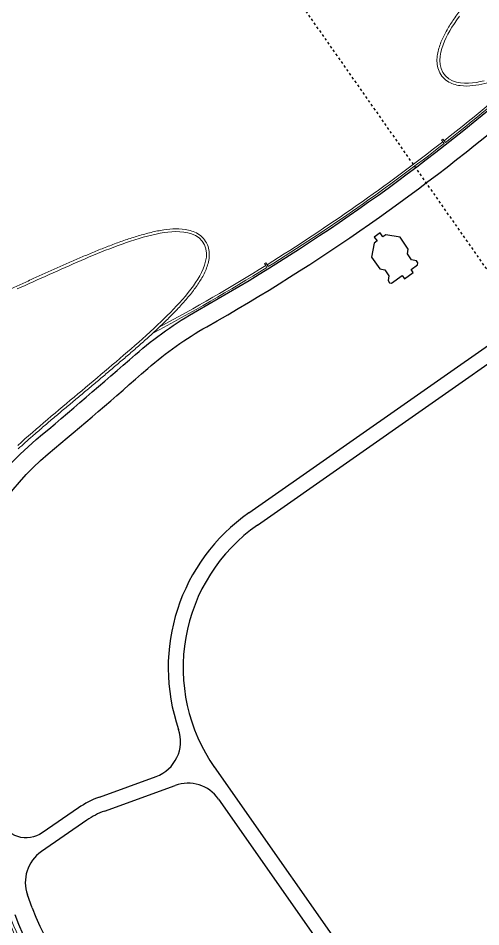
# Model space of a CAD drawing. Header units: millimetres. Extents: x 152904052 to 153933663, y 538271515 to 539240469.
# Drawn here: x 153549414 to 153551896, y 539103758 to 539108637 of the extents above; entities that cross this region are included whole.
import ezdxf

# ---------------------------------------------------------------- set-up
doc = ezdxf.new("R2010")
doc.units = ezdxf.units.MM
doc.linetypes.add('HIDDEN', pattern=[5.08, 2.54, -2.54])
doc.layers.add('BORD', color=7, linetype='Continuous')

msp = doc.modelspace()

# ---------------------------------------------------------------- linework, layer by layer
at = {"layer": 'BORD', "color": 8, "linetype": 'HIDDEN', "ltscale": 5}
msp.add_line((153528346.4, 539140965.7), (153579968.2, 539067242), dxfattribs=at)
at = {"layer": 'BORD', "color": 133, "linetype": 'HIDDEN', "flags": 128}
msp.add_lwpolyline([(153548540.6, 539108106), (153548470.6, 539108274), (153548482.3, 539108279.7), (153548494.8, 539108284.2), (153548507.1, 539108288.8), (153548519.5, 539108293.5), (153548531.8, 539108298.2), (153548544.1, 539108303.1), (153548556.3, 539108308), (153548568.5, 539108313), (153548580.7, 539108318.1), (153548592.3, 539108323.1), (153548596.7, 539108325), (153548603.1, 539108327.8), (153548613, 539108332.1), (153548622.6, 539108336.3), (153548632.3, 539108340.5), (153548641.9, 539108344.8), (153548651.5, 539108349), (153548661.2, 539108353.3), (153548670.8, 539108357.6), (153548680.4, 539108361.9), (153548690, 539108366.2), (153548699.6, 539108370.5), (153548709.2, 539108374.8), (153548718.8, 539108379.2), (153548728.4, 539108383.5), (153548738, 539108387.9), (153548747.6, 539108392.3), (153548757.2, 539108396.7), (153548766.7, 539108401.1), (153548776.3, 539108405.5), (153548785.9, 539108409.9), (153548795.4, 539108414.3), (153548805, 539108418.8), (153548814.5, 539108423.2), (153548824.1, 539108427.7), (153548833.6, 539108432.2), (153548843.1, 539108436.6), (153548852.7, 539108441.1), (153548862.2, 539108445.7), (153548871.7, 539108450.2), (153548881.2, 539108454.7), (153548890.7, 539108459.3), (153548900.2, 539108463.8), (153548909.7, 539108468.4), (153548919.2, 539108473), (153548928.7, 539108477.6), (153548938.1, 539108482.2), (153548947.6, 539108486.8), (153548957.1, 539108491.4), (153548966.5, 539108496), (153548976, 539108500.7), (153548985.4, 539108505.3), (153548994.9, 539108510), (153549004.3, 539108514.7), (153549008.6, 539108516.8, 0.037324), (153550139.1, 539109188.7, 0.037308), (153551157.1, 539110021.2), (153551162, 539110025.9), (153551169.6, 539110033.2), (153551177.2, 539110040.4), (153551184.9, 539110047.7), (153551192.5, 539110055), (153551200, 539110062.3), (153551207.6, 539110069.6), (153551215.2, 539110077), (153551222.8, 539110084.3), (153551230.3, 539110091.6), (153551237.9, 539110099), (153551245.4, 539110106.3), (153551252.9, 539110113.7), (153551260.5, 539110121.1), (153551268, 539110128.5), (153551275.5, 539110135.9), (153551283, 539110143.3), (153551290.4, 539110150.7), (153551297.9, 539110158.1), (153551305.4, 539110165.5), (153551312.8, 539110173), (153551320.3, 539110180.4), (153551327.7, 539110187.9), (153551335.2, 539110195.3), (153551342.6, 539110202.8), (153551350, 539110210.3), (153551357.4, 539110217.8), (153551364.8, 539110225.3), (153551372.2, 539110232.8), (153551379.6, 539110240.3), (153551386.9, 539110247.9), (153551394.3, 539110255.4), (153551401.6, 539110262.9), (153551409, 539110270.5), (153551416.3, 539110278.1), (153551423.6, 539110285.6), (153551431, 539110293.2), (153551438.3, 539110300.8), (153551445.6, 539110308.4), (153551452.9, 539110316), (153551460.1, 539110323.6), (153551467.4, 539110331.3), (153551474.5, 539110338.7), (153551478.3, 539110342.7), (153551483.1, 539110347.8), (153551491.9, 539110357.2), (153551500.8, 539110366.9), (153551509.7, 539110376.7), (153551518.5, 539110386.5), (153551527.2, 539110396.4), (153551535.9, 539110406.3), (153551544.5, 539110416.4), (153551553, 539110426.4), (153551561.5, 539110436.6), (153551569.2, 539110443.7), (153551703.2, 539110320.5)], format="xyb", dxfattribs=at)
at = {"layer": 'BORD', "color": 133, "lineweight": 0, "flags": 128}
for points in [[(153548348.2, 539108523.7, 0.040923), (153549589.6, 539109161.3)], [(153551699.1, 539107978.6, 0.015431), (153552206.8, 539108402.9)], [(153551706.6, 539107969.1, 0.016495), (153552248.8, 539108424.3)], [(153550749.5, 539107313.1, 0.026873), (153551692.9, 539107973.6)], [(153550755.8, 539107302.9, 0.026873), (153551700.3, 539107964.2)], [(153551685.4, 539107983.1, 0.000187), (153551691.7, 539107988)], [(153550170.3, 539106976.9, 0.015431), (153550742.7, 539107308.8)], [(153550736.3, 539107319, 0.000187), (153550743.1, 539107323.3)], [(153550135.8, 539106944.8, 0.016495), (153550749, 539107298.7)], [(153549491.2, 539106392.9, 0.017145), (153549414.1, 539106323.6)], [(153549356.3, 539103810.5, 0.174529), (153549944.7, 539103104.2)], [(153549370.4, 539103815.6, 0.174529), (153549952.3, 539103117.1)]]:
    msp.add_lwpolyline(points, format="xyb", dxfattribs=at)
at = {"layer": 'BORD', "color": 133, "ltscale": 10}
for points in [[(153549153.4, 539104198.2, 0.414214), (153549213.2, 539104326.4), (153549068.7, 539104723.3, -0.315295), (153549511.1, 539106374.3, 0.005278), (153550043.8, 539106831, -0.051152), (153550376.7, 539107067.2, 0.048056), (153552051.4, 539108239.8, -0.051147), (153552387.1, 539108471.8, 0.00526), (153552998.6, 539108816.3, -0.315281), (153554701.3, 539108667.3), (153555024.8, 539108395.7, 0.414214), (153555165.7, 539108408.1)], [(153549737.1, 539104396.1), (153549542.9, 539104262.1, -0.491002), (153549316.7, 539104334.3), (153549162.7, 539104757.5, -0.315295), (153549575.4, 539106297.7, 0.005278), (153550109.7, 539106755.8, -0.051152), (153550426, 539106980.2, 0.048056), (153552116.4, 539108163.8)], [(153550465.3, 539104617), (153551297.8, 539103428, 0.414214), (153551576.4, 539103378.9), (153553341.6, 539104615)]]:
    msp.add_lwpolyline(points, format="xyb", dxfattribs=at)
at = {"layer": 'BORD', "color": 133, "lineweight": 0}
for points in [[(153551781.7, 539108648), (153551767.9, 539108628.5), (153551754.6, 539108608.7), (153551741.7, 539108588.6), (153551730.1, 539108569.5), (153551720, 539108551.4), (153551710.4, 539108532.9), (153551701.5, 539108513.9), (153551693.5, 539108494.4), (153551686.6, 539108474.3), (153551681.2, 539108453.6), (153551677.6, 539108432.3), (153551676, 539108410.4), (153551677.4, 539108388.1), (153551682.8, 539108365.9), (153551692.9, 539108344.8), (153551707.2, 539108326.4), (153551725, 539108311.3), (153551745.2, 539108300.5), (153551766.5, 539108293.6), (153551788, 539108289.6), (153551809.6, 539108287.8), (153551831, 539108287.8), (153551852.2, 539108289.4), (153551873.1, 539108292.2), (153551893.6, 539108296.1), (153551914, 539108300.8)], [(153551692.9, 539107973.6), (153551685.4, 539107983.1)], [(153551699.1, 539107978.6), (153551691.7, 539107988)], [(153551700.3, 539107964.2), (153551692.9, 539107973.6)], [(153551706.6, 539107969.1), (153551699.1, 539107978.6)], [(153549409.1, 539107182.8), (153549430.4, 539107192.5), (153549451.7, 539107202.2), (153549473.1, 539107211.9), (153549494.4, 539107221.6), (153549515.7, 539107231.2), (153549537.1, 539107240.8), (153549558.4, 539107250.4), (153549579.8, 539107260), (153549601.2, 539107269.6), (153549622.5, 539107279.1), (153549644, 539107288.7), (153549665.6, 539107298.3), (153549687.2, 539107307.8), (153549708.9, 539107317.3), (153549730.5, 539107326.8), (153549752.3, 539107336.2), (153549774, 539107345.5), (153549795.8, 539107354.7), (153549817.7, 539107363.9), (153549839.6, 539107372.9), (153549861.5, 539107381.8), (153549883.5, 539107390.5), (153549905.6, 539107399.1), (153549927.7, 539107407.6), (153549950, 539107415.8), (153549972.3, 539107423.9), (153549994.7, 539107431.7), (153550017.2, 539107439.3), (153550039.8, 539107446.6), (153550062.5, 539107453.6), (153550085.3, 539107460.2), (153550108.4, 539107466.5), (153550131.5, 539107472.3), (153550154.9, 539107477.5), (153550176.8, 539107481.8), (153550197.3, 539107485.2), (153550217.9, 539107487.9), (153550238.8, 539107489.8), (153550259.9, 539107490.6), (153550281.1, 539107490.1), (153550302.4, 539107488.1), (153550323.7, 539107484.3), (153550344.8, 539107478.3), (153550365.3, 539107469.3), (153550384.3, 539107456.7), (153550400.6, 539107440), (153550413.1, 539107420.2), (153550421.2, 539107398.3), (153550424.4, 539107375.7), (153550423.7, 539107353.3), (153550420, 539107331.7), (153550414.3, 539107310.8), (153550407, 539107290.7), (153550398.2, 539107271.4), (153550388.4, 539107252.7), (153550377.8, 539107234.7), (153550366.4, 539107217.2), (153550354.6, 539107200.1), (153550341.3, 539107182.2), (153550326.5, 539107163.4), (153550311.3, 539107144.9), (153550295.8, 539107126.9), (153550279.9, 539107109.1), (153550263.8, 539107091.6), (153550247.5, 539107074.3), (153550231, 539107057.3), (153550214.1, 539107040.3), (153550197.4, 539107023.8), (153550180.4, 539107007.3), (153550161.9, 539106989.6), (153550143.1, 539106972), (153550121.9, 539106952.4), (153550100.5, 539106932.9), (153550080.6, 539106915), (153550060.6, 539106897.3), (153550040.5, 539106879.6), (153550020.4, 539106862), (153550000.2, 539106844.5), (153549979.9, 539106827), (153549959.6, 539106809.6), (153549939.3, 539106792.2), (153549918.9, 539106774.9), (153549898.5, 539106757.5), (153549878.1, 539106740.2), (153549857.8, 539106722.9), (153549837.3, 539106705.6), (153549816.9, 539106688.4), (153549796.4, 539106671.1), (153549776, 539106653.9), (153549755.5, 539106636.7), (153549735, 539106619.5), (153549714.5, 539106602.4), (153549693.9, 539106585.2), (153549673.4, 539106568.1), (153549652.9, 539106550.9), (153549632.4, 539106533.7), (153549612, 539106516.5), (153549591.5, 539106499.2), (153549571.1, 539106482), (153549550.8, 539106464.6), (153549530.6, 539106447), (153549510.6, 539106429.2), (153549490.4, 539106411.7), (153549470.3, 539106394.8), (153549450.5, 539106377.6), (153549431.1, 539106360.1), (153549411.6, 539106342)], [(153550742.7, 539107308.8), (153550736.3, 539107319)], [(153550749, 539107298.7), (153550742.7, 539107308.8)], [(153550749.5, 539107313.1), (153550743.1, 539107323.3)], [(153550755.8, 539107302.9), (153550749.5, 539107313.1)]]:
    msp.add_lwpolyline(points, dxfattribs=at)
at = {"layer": 'BORD', "color": 133, "ltscale": 10, "flags": 128}
for points in [[(153550651.9, 539105980.7), (153552986.5, 539107615.4)], [(153550697.8, 539105915.1), (153553032.3, 539107549.8)], [(153549850, 539104454.4), (153550153.9, 539104565)], [(153549877.4, 539104379.2), (153550256.5, 539104517.2)], [(153550488.8, 539104444), (153551324.9, 539103249.8)], [(153549782.5, 539104330.3), (153549538.6, 539104162)], [(153549489.7, 539103859), (153549464.3, 539103929)]]:
    msp.add_lwpolyline(points, dxfattribs=at)
at = {"layer": 'BORD', "color": 133, "ltscale": 10}
msp.add_lwpolyline([(153551462.8, 539107460.4), (153551386.9, 539107473.8), (153551371.1, 539107462.7), (153551356.5, 539107483.6), (153551325, 539107461.5), (153551339.6, 539107440.7), (153551323.8, 539107429.6), (153551310.4, 539107353.7), (153551354.6, 539107290.6), (153551381.2, 539107285.9), (153551403.5, 539107254), (153551398.8, 539107227.5), (153551406.5, 539107216.5), (153551416.9, 539107214.6), (153551474.3, 539107254.8), (153551486.1, 539107238), (153551533.6, 539107271.3), (153551521.8, 539107288.1), (153551557.1, 539107312.8), (153551558.9, 539107323.2), (153551551.2, 539107334.1), (153551524.6, 539107338.8), (153551502.3, 539107370.7), (153551507, 539107397.3)], close=True, dxfattribs=at)
at = {"layer": 'BORD', "color": 133, "ltscale": 10, "flags": 128}
for points in [[(153550651.9, 539105980.7, 0.334765), (153550274.6, 539104818.2)], [(153550697.8, 539105915.1, 0.414214), (153550468.2, 539104612.9)], [(153550153.9, 539104565, 0.409289), (153550274.6, 539104818.2)], [(153550488.8, 539104444, 0.339454), (153550256.5, 539104517.2)], [(153549850, 539104454.4, 0.063811), (153549737.1, 539104396.1)], [(153549877.4, 539104379.2, 0.063811), (153549782.5, 539104330.3)], [(153549538.6, 539104162, 0.34138), (153549464.3, 539103929)], [(153549489.7, 539103859, 0.174529), (153550016.6, 539103226.6)], [(153549395.7, 539103824.8, 0.174529), (153549966, 539103140.4)]]:
    msp.add_lwpolyline(points, format="xyb", dxfattribs=at)
at = {"layer": 'BORD', "color": 133, "lineweight": 0}
for points in [[(153552549.6, 539109495), (153552534.5, 539109478.9), (153552503.7, 539109446), (153552456.8, 539109396.7), (153552408.8, 539109347.2), (153552360.5, 539109297.9), (153552311.8, 539109248.6), (153552262.8, 539109199), (153552213.7, 539109149), (153552164.6, 539109098.7), (153552115.6, 539109048.2), (153552066.5, 539108997.4), (153552017.4, 539108946.2), (153551968.7, 539108894.3), (153551920.6, 539108841.7), (153551873.5, 539108788), (153551827.5, 539108733.1), (153551783.2, 539108676.4), (153551742.2, 539108618.6), (153551706.3, 539108560.1), (153551677.3, 539108499.5), (153551659, 539108433), (153551661.2, 539108357), (153551711.1, 539108292.5), (153551784.1, 539108271.4), (153551853, 539108272.4), (153551919, 539108285.4), (153551984.6, 539108305.4), (153552050.8, 539108330.6), (153552116.8, 539108359.3), (153552181.5, 539108390), (153552245.3, 539108422.3), (153552308.3, 539108455.6), (153552370.7, 539108489.8), (153552432.6, 539108524.4), (153552494.1, 539108559.2), (153552555.2, 539108594), (153552616.2, 539108629), (153552677, 539108664), (153552737.3, 539108698.9), (153552797.2, 539108733.7), (153552857.1, 539108768.1), (153552918.3, 539108803.3), (153552962.5, 539108826.5), (153552985.8, 539108840.1), (153552987.9, 539108841.3)], [(153549026.8, 539107028.4), (153549047.2, 539107037), (153549088.6, 539107054.7), (153549150.9, 539107081.9), (153549213.9, 539107110.1), (153549276.7, 539107138.7), (153549339.7, 539107167.5), (153549403.1, 539107196.6), (153549466.9, 539107225.6), (153549530.9, 539107254.5), (153549595.1, 539107283.3), (153549659.6, 539107312.1), (153549724.6, 539107340.7), (153549790, 539107368.7), (153549855.9, 539107395.9), (153549922.4, 539107421.9), (153549989.7, 539107446.3), (153550058.2, 539107468.5), (153550126.6, 539107487.3), (153550193.8, 539107501), (153550260.6, 539107507.6), (153550329.4, 539107502), (153550400, 539107474), (153550443.6, 539107405), (153550438.5, 539107329.2), (153550413.9, 539107264.7), (153550379.2, 539107207.2), (153550337.9, 539107152.4), (153550291.6, 539107098.8), (153550242, 539107046.6), (153550191, 539106996.3), (153550139, 539106947.4), (153550086.1, 539106899.6), (153550032.6, 539106852.6), (153549978.9, 539106806.3), (153549925.1, 539106760.5), (153549871.5, 539106714.9), (153549817.8, 539106669.5), (153549764.2, 539106624.4), (153549710.7, 539106579.7), (153549657.5, 539106535.3), (153549604.7, 539106490.8), (153549550.8, 539106445.3), (153549513.8, 539106411.7), (153549493.1, 539106394.4), (153549491.2, 539106392.9)]]:
    msp.add_open_spline(points, degree=3, knots=[50779.838603, 50779.838603, 50779.838603, 50779.838603, 57408.442583, 64294.753774, 71189.737654, 78091.013158, 85004.745882, 91977.169279, 99004.425032, 106032.50178, 113060.559286, 120120.660354, 127224.091539, 134340.463843, 141469.858072, 148610.148138, 155766.66875, 162954.473629, 170194.474349, 177023.421995, 183513.515984, 190283.323157, 197606.909269, 205494.928898, 212818.522133, 219588.333125, 226078.429325, 232907.377713, 240147.378438, 247335.183319, 254491.703931, 261631.993999, 268761.388229, 275877.760533, 282981.191718, 290041.292787, 297069.350293, 304097.427041, 311124.682793, 318097.106191, 325010.838915, 331912.114418, 338807.098297, 346181.410432, 346900.785592, 346900.785592, 346900.785592, 346900.785592], dxfattribs=at)

doc.saveas('drawing.dxf')
